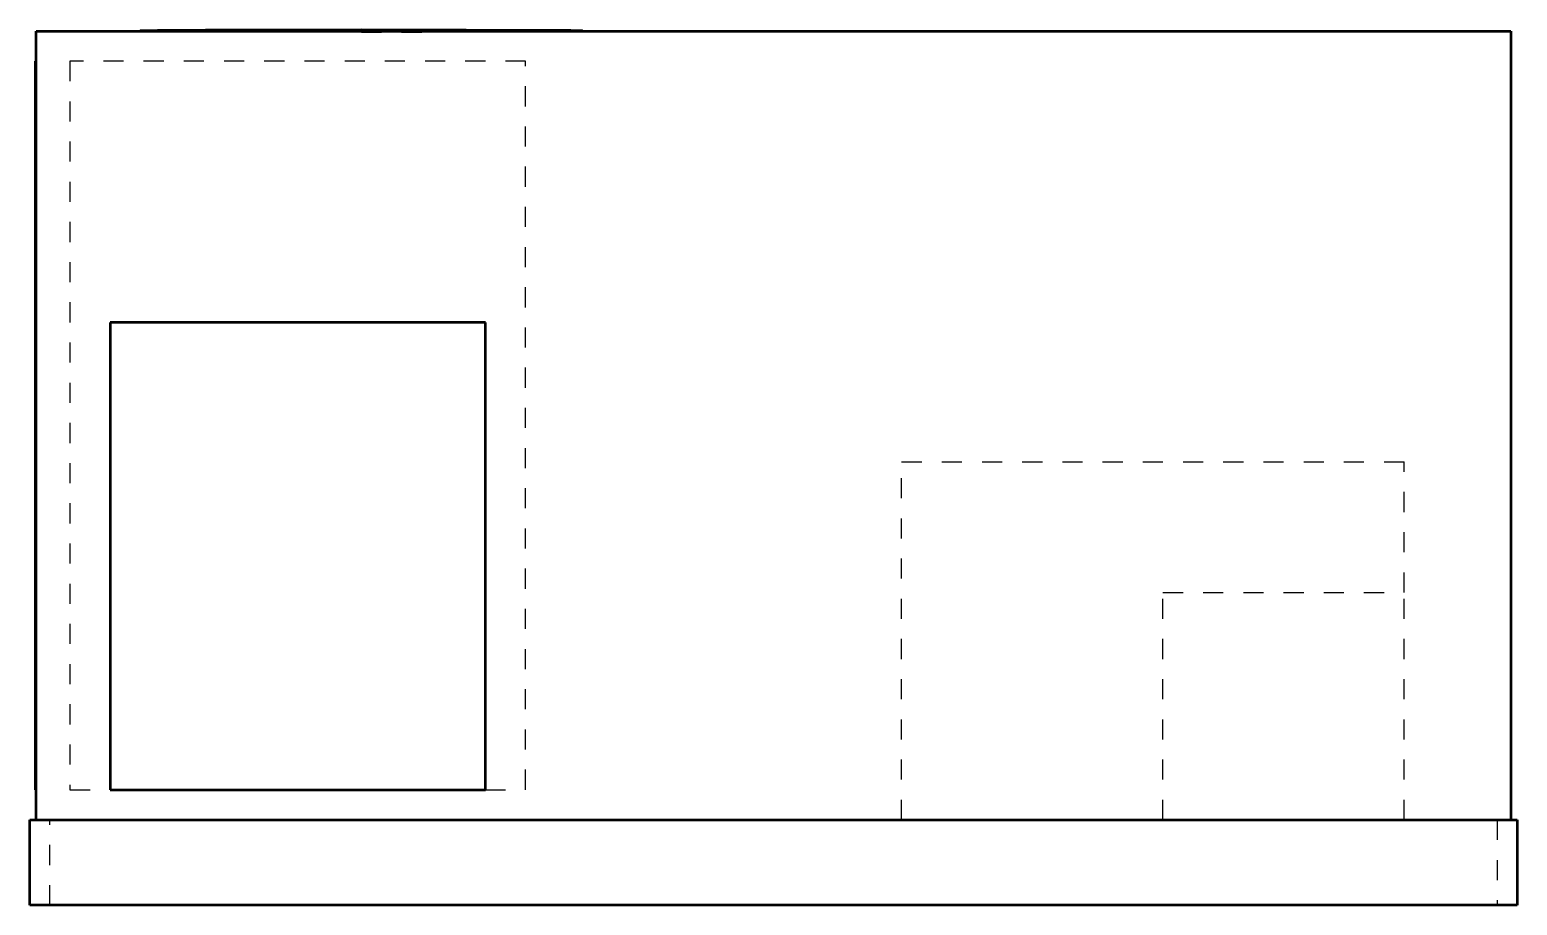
# Model space of a CAD drawing. Header units: inches. Extents: x -37 to 37, y 0 to 43.6.
import ezdxf

# ---------------------------------------------------------------- set-up
doc = ezdxf.new("R2010")
doc.units = ezdxf.units.IN
doc.header["$MEASUREMENT"] = 0
doc.linetypes.add('Dashed', pattern=[2, 1, -1])
doc.layers.add('AM_0', color=7, linetype='Continuous', lineweight=50)
doc.layers.add('AM_9', color=6, linetype='Dashed', lineweight=25)

# ---------------------------------------------------------------- blocks, each defined once
blk = doc.blocks.new('1_DSH0723D000001S_PART8_0_in_DSH0723D000001S_0')
at = {"layer": 'AM_0'}
for p, q in [((-37, 4.25), (37, 4.25)), ((-37, 0), (-37, 4.25)), ((37, 4.25), (37, 0)), ((37, 0), (-37, 0))]:
    blk.add_line(p, q, dxfattribs=at)
at = {"layer": 'AM_9'}
for p, q in [((-36, 0), (-36, 4.25)), ((36, 4.25), (36, 0))]:
    blk.add_line(p, q, dxfattribs=at)
blk = doc.blocks.new('2_DSH0723D000001S_PART7_0_in_DSH0723D000001S_0')
at = {"layer": 'AM_0'}
for p, q in [((-36.6875, 43.5), (36.6875, 43.5)), ((-36.6875, 4.25), (-36.6875, 43.5)), ((36.6875, 43.5), (36.6875, 4.25))]:
    blk.add_line(p, q, dxfattribs=at)
blk = doc.blocks.new('3_DSH0723D000001S_PART6_0_in_DSH0723D000001S_0')
at = {"layer": 'AM_9'}
for p, q in [((6.375, 22.0625), (31.375, 22.0625)), ((6.375, 4.25), (6.375, 22.0625)), ((31.375, 15.5625), (31.375, 22.0625))]:
    blk.add_line(p, q, dxfattribs=at)
blk = doc.blocks.new('4_DSH0723D000001S_PART5_0_in_DSH0723D000001S_0')
at = {"layer": 'AM_9'}
for p, q in [((19.375, 15.5625), (31.375, 15.5625)), ((19.375, 4.25), (19.375, 15.5625)), ((31.375, 4.25), (31.375, 15.5625))]:
    blk.add_line(p, q, dxfattribs=at)
blk = doc.blocks.new('5_DSH0723D000001S_PART4_0_in_DSH0723D000001S_0')
at = {"layer": 'AM_0'}
for p, q in [((-36.6875, 42), (-36.71875, 42)), ((-36.71875, 5.75), (-36.71875, 42)), ((-36.71875, 5.75), (-36.6875, 5.75))]:
    blk.add_line(p, q, dxfattribs=at)
blk = doc.blocks.new('6_DSH0723D000001S_PART3_0_in_DSH0723D000001S_0')
at = {"layer": 'AM_9'}
for p, q in [((-35, 42), (-35, 5.75)), ((-12.333, 42), (-35, 42)), ((-12.333, 5.75), (-12.333, 42)), ((-35, 5.75), (-33, 5.75)), ((-14.333, 5.75), (-12.333, 5.75))]:
    blk.add_line(p, q, dxfattribs=at)
blk = doc.blocks.new('7_DSH0723D000001S_PART2_0_in_DSH0723D000001S_0')
at = {"layer": 'AM_0'}
for p, q in [((-10.086, 43.52), (-20.5, 43.563)), ((-9.614, 43.509), (-10.086, 43.52))]:
    blk.add_line(p, q, dxfattribs=at)
for points in [[(-20.5, 43.563), (-28.265, 43.544), (-30.652, 43.524), (-31.282, 43.512), (-31.444, 43.506), (-31.485, 43.503), (-31.496, 43.502), (-31.499, 43.501), (-31.5, 43.501), (-31.5, 43.5), (-31.5, 43.5)], [(-9.5, 43.5), (-9.5, 43.5), (-9.5, 43.5), (-9.5, 43.5), (-9.501, 43.501), (-9.504, 43.502), (-9.514, 43.503), (-9.554, 43.506), (-9.614, 43.509)]]:
    blk.add_lwpolyline(points, dxfattribs=at)
at = {"layer": 'AM_9'}
blk.add_line((-20.5, 43.437), (-10.086, 43.48), dxfattribs=at)
blk = doc.blocks.new('8_DSH0723D000001S_PART1_0_in_DSH0723D000001S_0')
at = {"layer": 'AM_0'}
for p, q in [((-14.333, 29), (-33, 29)), ((-33, 29), (-33, 5.75)), ((-14.333, 5.75), (-14.333, 29)), ((-33, 5.75), (-14.333, 5.75))]:
    blk.add_line(p, q, dxfattribs=at)

msp = doc.modelspace()

# ---------------------------------------------------------------- block references
for name in ['2_DSH0723D000001S_PART7_0_in_DSH0723D000001S_0', '7_DSH0723D000001S_PART2_0_in_DSH0723D000001S_0', '5_DSH0723D000001S_PART4_0_in_DSH0723D000001S_0', '6_DSH0723D000001S_PART3_0_in_DSH0723D000001S_0', '8_DSH0723D000001S_PART1_0_in_DSH0723D000001S_0', '3_DSH0723D000001S_PART6_0_in_DSH0723D000001S_0', '4_DSH0723D000001S_PART5_0_in_DSH0723D000001S_0', '1_DSH0723D000001S_PART8_0_in_DSH0723D000001S_0']:
    msp.add_blockref(name, (0, 0))

doc.saveas('drawing.dxf')
